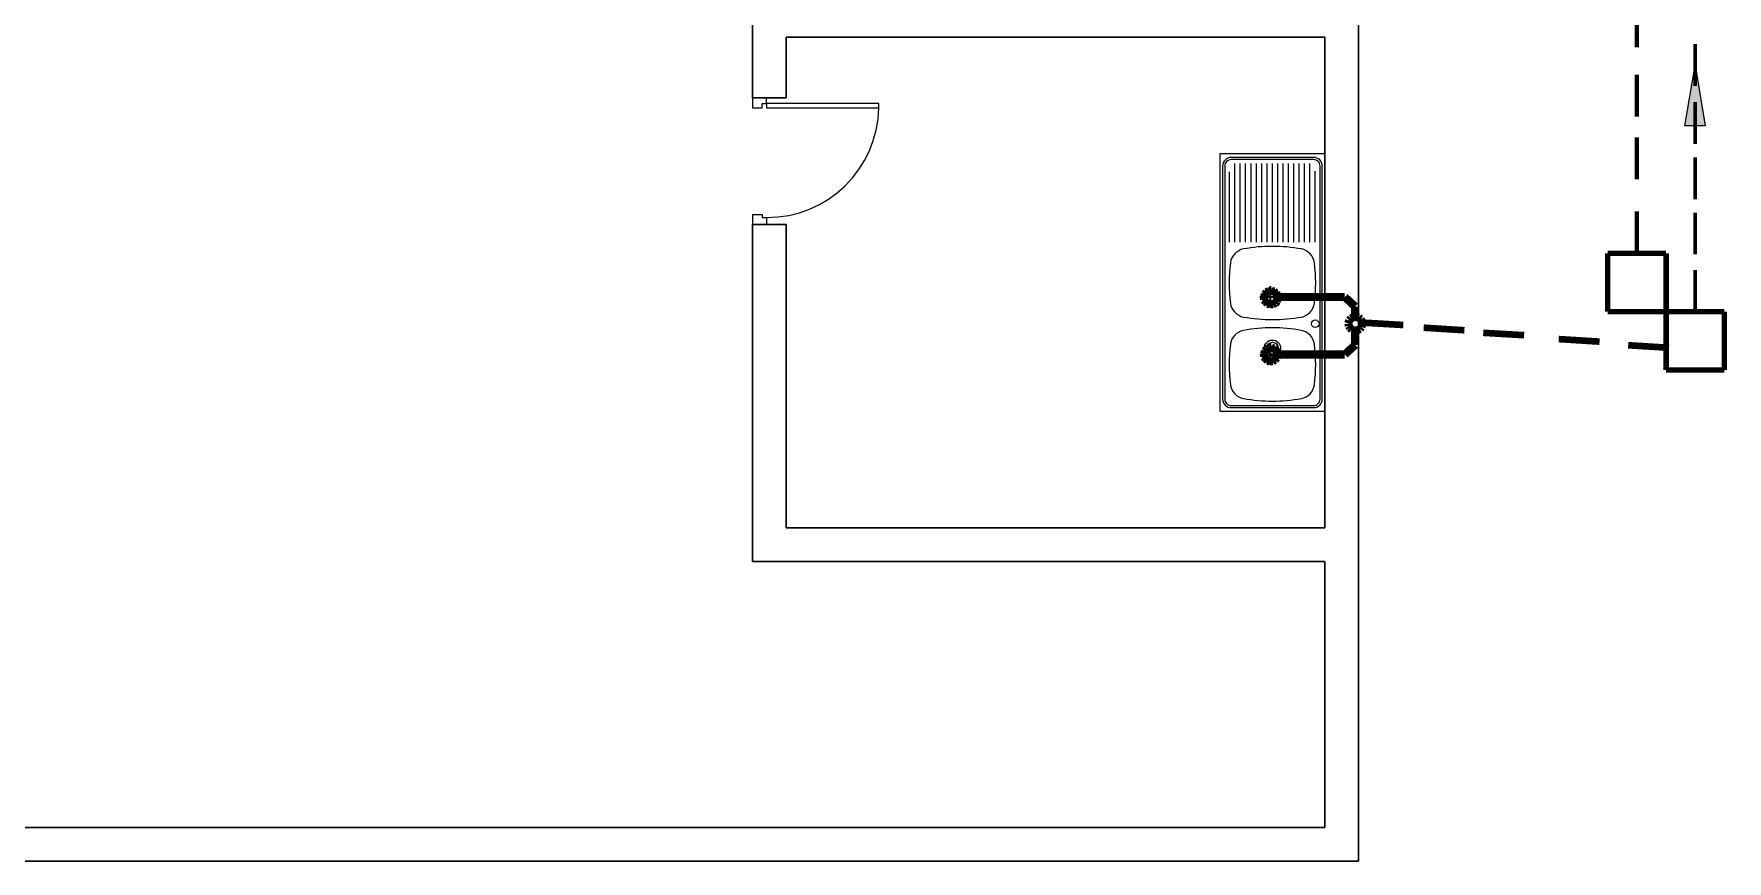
# Model space of a CAD drawing. Header units: millimetres. Extents: x -7698 to 47223, y 0 to 22596.
# Drawn here: x 6650 to 17962, y 0 to 5523 of the extents above; entities that cross this region are included whole.
import ezdxf

# ---------------------------------------------------------------- set-up
doc = ezdxf.new("R2010")
doc.units = ezdxf.units.MM
doc.layers.add('DOORS', color=50, linetype='Continuous')
doc.layers.add('EX-A-FLOR-FIXT', color=250, linetype='Continuous')
for name, color, linetype, lineweight in [('FURNITURE', 50, 'Continuous', 30), ('SWP', 10, 'Continuous', 20), ('WALLS', 80, 'Continuous', 30), ('WWP', 150, 'Continuous', 20)]:
    doc.layers.add(name, color=color, linetype=linetype, lineweight=lineweight)

# ---------------------------------------------------------------- blocks, each defined once
blk = doc.blocks.new('A$C04B7649A')
for p, q in [((462.1, 472.3), (50.6, 472.3)), ((462.1, 500.4), (90.9, 500.4)), ((462.1, 444.1), (50.6, 444.1)), ((462.1, 416), (50.6, 416)), ((462.1, 387.9), (50.6, 387.9)), ((462.1, 359.8), (50.6, 359.8)), ((462.1, 331.7), (50.6, 331.7)), ((462.1, 303.6), (50.6, 303.6)), ((462.1, 275.5), (50.6, 275.5)), ((1319.5, 275.5), (1319.5, 308.5)), ((462.1, 247.4), (50.6, 247.4)), ((462.1, 219.3), (50.6, 219.3)), ((462.1, 191.2), (50.6, 191.2)), ((462.1, 163), (50.6, 163)), ((462.1, 134.9), (50.6, 134.9)), ((462.1, 106.8), (50.6, 106.8)), ((462.1, 78.7), (50.6, 78.7)), ((462.1, 50.6), (93.2, 50.6))]:
    blk.add_line(p, q)
blk.add_lwpolyline([(0, 0), (1349.3, 0), (1349.3, 551), (0, 551)], close=True)
for points in [[(18.6, 491.9), (18.6, 59, 0.414214), (63.5, 14.1), (1285.8, 14.1, 0.414214), (1330.8, 59), (1330.8, 491.9, 0.414214), (1285.8, 536.9), (63.5, 536.9, 0.414214)], [(29.8, 491.9), (29.8, 59, 0.414214), (63.5, 25.3), (1285.8, 25.3, 0.414214), (1319.5, 59), (1319.5, 491.9, 0.414214), (1285.8, 525.7), (63.5, 525.7, 0.414214)], [(570.8, 495.9, 0.326796), (498.4, 427.4, 0.090842), (498.4, 123.5, 0.326796), (570.8, 55.1, 0.063178), (783, 55.1, 0.326796), (855.4, 123.5, 0.090842), (855.4, 427.4, 0.326796), (783, 495.9, 0.063178)], [(998, 495.9, 0.326796), (925.7, 427.4, 0.090842), (925.7, 123.5, 0.326796), (998, 55.1, 0.063178), (1210.3, 55.1, 0.326796), (1282.7, 123.5, 0.090842), (1282.7, 427.4, 0.326796), (1210.3, 495.9, 0.063178)]]:
    blk.add_lwpolyline(points, format="xyb", close=True)
for centre, radius in [((890.5, 500.4), 19.7), ((762.4, 275.5), 42.7), ((762.4, 275.5), 30.9), ((1018.7, 275.5), 42.7), ((1018.7, 275.5), 30.9)]:
    blk.add_circle(centre, radius)

msp = doc.modelspace()

# ---------------------------------------------------------------- hatches: boundary and pattern name
at = {"layer": 'WWP', "linetype": 'Continuous'}
msp.add_hatch(color=256, dxfattribs=at).paths.add_polyline_path([(17816, 4909), (17680, 4909), (17749, 5314), (17816, 4909)])

# ---------------------------------------------------------------- linework, layer by layer
at = {"layer": 'DOORS'}
for p, q in [((11544, 5095), (11450, 5095)), ((11450, 5095), (11450, 5029)), ((11544, 5057), (11544, 5095)), ((11450, 5029), (11516, 5029)), ((11516, 5029), (11516, 5057)), ((11516, 5057), (11544, 5057)), ((11450, 4316), (11516, 4316)), ((11450, 4316), (11450, 4250)), ((11516, 4316), (11516, 4297)), ((11450, 4250), (11544, 4250)), ((11516, 4297), (11544, 4297)), ((11544, 4297), (11544, 4250))]:
    msp.add_line(p, q, dxfattribs=at)
msp.add_lwpolyline([(11544, 5057), (11544, 5029), (12295, 5029), (12295, 5057)], close=True, dxfattribs=at)
msp.add_arc((11550, 5042), 745, 269.5161, 359.0335, dxfattribs=at)
at = {"layer": 'FURNITURE'}
for p, q in [((11450, 5095), (11675, 5095)), ((11450, 4250), (11675, 4250))]:
    msp.add_line(p, q, dxfattribs=at)
msp.add_lwpolyline([(11675, 5500), (11675, 5250), (11675, 5095), (11450, 5095), (11450, 5250), (11450, 5825), (11450, 6060), (11450, 6130)], dxfattribs=at)
at = {"layer": 'SWP'}
for points, const_width in [([(17360, 5433), (17360, 5712)], 28.8), ([(17360, 4971), (17360, 5251)], 28.8), ([(17360, 4552), (17360, 4831)], 28.8), ([(17360, 4057), (17360, 4337)], 28.8), ([(17165, 3668), (17165, 4057)], 36), ([(17165, 4057), (17555, 4057)], 36), ([(17555, 4057), (17555, 3668)], 36), ([(17555, 3668), (17165, 3668)], 36), ([(17555, 3278), (17555, 3668)], 36), ([(17555, 3668), (17944, 3668)], 36), ([(17944, 3668), (17944, 3278)], 36), ([(17944, 3278), (17555, 3278)], 36)]:
    msp.add_lwpolyline(points, dxfattribs=dict(at, const_width=const_width))
at = {"layer": 'WALLS'}
for p, q in [((15500, 14175), (15500, 0)), ((11675, 5500), (15275, 5500)), ((15275, 5500), (15275, 2225)), ((11450, 2000), (11450, 4250)), ((11675, 2225), (11675, 4250)), ((15275, 2225), (11675, 2225)), ((15275, 2000), (11450, 2000)), ((15275, 2000), (15275, 225))]:
    msp.add_line(p, q, dxfattribs=at)
for points in [[(3950, 225), (10500, 225), (15275, 225)], [(0, 0), (10500, 0), (15500, 0)]]:
    msp.add_lwpolyline(points, dxfattribs=at)
at = {"layer": 'WWP'}
for points, const_width in [([(17749, 5454), (17749, 5175)], 23.7), ([(17749, 5067), (17749, 4788)], 23.7), ([(17749, 4698), (17749, 4418)], 23.7), ([(17749, 4329), (17749, 4050)], 23.7), ([(14911, 3695), (14911, 3840)], 12.8), ([(14911, 3695), (14911, 3840)], 12.8), ([(17749, 3947), (17749, 3668)], 23.7), ([(14995, 3766), (14839, 3766)], 12.8), ([(14874, 3785), (14868, 3766)], 54), ([(14868, 3763), (14868, 3747)], 54), ([(14868, 3747), (14879, 3734)], 54), ([(14884, 3798), (14874, 3785)], 54), ([(14860, 3782), (14858, 3771)], 12.8), ([(14858, 3771), (14858, 3761)], 12.8), ([(14858, 3761), (14860, 3750)], 12.8), ([(14879, 3734), (14892, 3721)], 54), ([(14866, 3792), (14860, 3782)], 12.8), ([(14860, 3750), (14866, 3740)], 12.8), ([(14900, 3806), (14884, 3798)], 54), ([(14871, 3800), (14866, 3792)], 12.8), ([(14866, 3740), (14871, 3729)], 12.8), ([(14879, 3808), (14871, 3800)], 12.8), ([(14892, 3721), (14908, 3716)], 54), ([(14871, 3729), (14879, 3724)], 12.8), ([(14879, 3785), (14874, 3769)], 12.8), ([(14874, 3769), (14876, 3753)], 12.8), ([(14882, 3782), (14876, 3766)], 12.8), ([(14876, 3763), (14879, 3750)], 12.8), ([(14876, 3753), (14882, 3740)], 12.8), ([(14887, 3814), (14879, 3808)], 12.8), ([(14887, 3795), (14879, 3785)], 12.8), ([(14879, 3750), (14887, 3737)], 12.8), ([(14919, 3808), (14900, 3806)], 54), ([(14892, 3792), (14882, 3782)], 12.8), ([(14882, 3740), (14895, 3732)], 12.8), ([(14897, 3819), (14887, 3814)], 12.8), ([(14903, 3803), (14887, 3795)], 12.8), ([(14887, 3737), (14897, 3726)], 12.8), ([(14908, 3716), (14927, 3718)], 54), ([(14905, 3800), (14892, 3792)], 12.8), ([(14895, 3732), (14908, 3726)], 12.8), ([(14913, 3822), (14897, 3819)], 12.8), ([(14934, 3803), (14919, 3808)], 54), ([(14913, 3806), (14903, 3803)], 12.8), ([(14921, 3803), (14905, 3800)], 12.8), ([(14927, 3718), (14942, 3726)], 54), ([(14948, 3792), (14934, 3803)], 54), ([(14929, 3819), (14919, 3822)], 12.8), ([(14932, 3800), (14919, 3806)], 12.8), ([(14934, 3798), (14921, 3803)], 12.8), ([(14942, 3726), (14953, 3740)], 54), ([(14924, 3726), (14940, 3734)], 12.8), ([(14958, 3777), (14948, 3792)], 54), ([(14940, 3814), (14929, 3819)], 12.8), ([(14929, 3724), (14942, 3732)], 12.8), ([(14945, 3790), (14932, 3800)], 12.8), ([(14953, 3740), (14958, 3758)], 54), ([(14948, 3787), (14934, 3798)], 12.8), ([(14958, 3758), (14958, 3777)], 54), ([(14958, 3766), (15408, 3766)], 54), ([(14948, 3808), (14940, 3814)], 12.8), ([(14940, 3734), (14948, 3747)], 12.8), ([(14942, 3732), (14950, 3742)], 12.8), ([(14950, 3777), (14945, 3790)], 12.8), ([(14956, 3800), (14948, 3808)], 12.8), ([(14956, 3774), (14948, 3787)], 12.8), ([(14948, 3747), (14953, 3761)], 12.8), ([(14948, 3724), (14956, 3729)], 12.8), ([(14953, 3761), (14950, 3777)], 12.8), ([(14950, 3742), (14956, 3758)], 12.8), ([(14961, 3792), (14956, 3800)], 12.8), ([(14956, 3758), (14956, 3774)], 12.8), ([(14956, 3729), (14961, 3740)], 12.8), ([(14966, 3782), (14961, 3792)], 12.8), ([(14961, 3740), (14966, 3750)], 12.8), ([(14969, 3771), (14966, 3782)], 12.8), ([(14966, 3750), (14969, 3761)], 12.8), ([(14969, 3761), (14969, 3771)], 12.8), ([(15408, 3766), (15477, 3702)], 54), ([(14879, 3724), (14887, 3716)], 12.8), ([(14887, 3716), (14897, 3713)], 12.8), ([(14897, 3726), (14913, 3724)], 12.8), ([(14897, 3713), (14908, 3710)], 12.8), ([(14913, 3726), (14924, 3726)], 12.8), ([(14913, 3724), (14929, 3724)], 12.8), ([(14913, 3710), (14929, 3713)], 12.8), ([(14929, 3713), (14940, 3716)], 12.8), ([(14940, 3716), (14948, 3724)], 12.8), ([(15437, 3610), (15432, 3591)], 54), ([(15450, 3623), (15437, 3610)], 54), ([(15464, 3631), (15450, 3623)], 54), ([(15482, 3634), (15464, 3631)], 54), ([(15477, 3636), (15477, 3702)], 54), ([(15501, 3628), (15482, 3634)], 54), ([(15514, 3618), (15501, 3628)], 54), ([(15522, 3602), (15514, 3618)], 54), ([(15524, 3584), (15522, 3602)], 54), ([(15432, 3589), (15435, 3573)], 54), ([(15435, 3573), (15443, 3560)], 54), ([(15443, 3560), (15456, 3546)], 54), ([(15456, 3546), (15474, 3541)], 54), ([(15474, 3541), (15493, 3544)], 54), ([(15477, 3446), (15477, 3541)], 54), ([(15493, 3544), (15509, 3552)], 54), ([(15509, 3552), (15519, 3565)], 54), ([(15519, 3565), (15524, 3584)], 54), ([(15799, 3579), (15526, 3595)], 44.4), ([(16207, 3544), (15935, 3561)], 44.4), ([(16606, 3511), (16333, 3527)], 44.4), ([(17110, 3468), (16837, 3485)], 44.4), ([(14874, 3404), (14868, 3385)], 54), ([(14868, 3382), (14868, 3366)], 54), ([(14884, 3417), (14874, 3404)], 54), ([(14860, 3398), (14858, 3388)], 12.8), ([(14858, 3388), (14858, 3374)], 12.8), ([(14866, 3409), (14860, 3398)], 12.8), ([(14900, 3425), (14884, 3417)], 54), ([(14871, 3417), (14866, 3409)], 12.8), ([(14879, 3425), (14871, 3417)], 12.8), ([(14879, 3401), (14874, 3385)], 12.8), ([(14879, 3401), (14874, 3385)], 12.8), ([(14887, 3430), (14879, 3425)], 12.8), ([(14887, 3411), (14879, 3401)], 12.8), ([(14887, 3411), (14879, 3401)], 12.8), ([(14919, 3427), (14900, 3425)], 54), ([(14897, 3435), (14887, 3430)], 12.8), ([(14903, 3419), (14887, 3411)], 12.8), ([(14903, 3419), (14887, 3411)], 12.8), ([(14913, 3438), (14897, 3435)], 12.8), ([(14934, 3422), (14919, 3427)], 54), ([(14913, 3422), (14903, 3419)], 12.8), ([(14919, 3422), (14903, 3419)], 12.8), ([(14911, 3456), (14911, 3311)], 12.8), ([(14948, 3411), (14934, 3422)], 54), ([(14929, 3435), (14919, 3438)], 12.8), ([(14932, 3417), (14919, 3422)], 12.8), ([(14932, 3417), (14919, 3422)], 12.8), ([(14958, 3396), (14948, 3411)], 54), ([(14940, 3430), (14929, 3435)], 12.8), ([(14945, 3406), (14932, 3417)], 12.8), ([(14945, 3406), (14932, 3417)], 12.8), ([(14953, 3359), (14958, 3377)], 54), ([(14958, 3377), (14958, 3396)], 54), ([(14958, 3382), (15408, 3382)], 54), ([(14948, 3425), (14940, 3430)], 12.8), ([(14950, 3393), (14945, 3406)], 12.8), ([(14950, 3393), (14945, 3406)], 12.8), ([(14956, 3417), (14948, 3425)], 12.8), ([(14953, 3377), (14950, 3393)], 12.8), ([(14953, 3377), (14950, 3393)], 12.8), ([(14961, 3409), (14956, 3417)], 12.8), ([(14966, 3398), (14961, 3409)], 12.8), ([(14969, 3388), (14966, 3398)], 12.8), ([(14969, 3374), (14969, 3388)], 12.8), ([(15477, 3446), (15408, 3382)], 54), ([(17574, 3427), (17301, 3444)], 44.4), ([(14995, 3382), (14839, 3382)], 12.8), ([(14868, 3366), (14879, 3353)], 54), ([(14858, 3374), (14860, 3364)], 12.8), ([(14879, 3353), (14892, 3340)], 54), ([(14860, 3364), (14866, 3356)], 12.8), ([(14866, 3356), (14871, 3345)], 12.8), ([(14892, 3340), (14908, 3335)], 54), ([(14871, 3345), (14879, 3337)], 12.8), ([(14874, 3385), (14876, 3369)], 12.8), ([(14874, 3382), (14876, 3369)], 12.8), ([(14876, 3369), (14882, 3356)], 12.8), ([(14876, 3369), (14882, 3356)], 12.8), ([(14879, 3337), (14887, 3332)], 12.8), ([(14882, 3356), (14895, 3345)], 12.8), ([(14882, 3356), (14895, 3345)], 12.8), ([(14887, 3332), (14897, 3329)], 12.8), ([(14908, 3335), (14927, 3337)], 54), ([(14895, 3345), (14908, 3343)], 12.8), ([(14895, 3345), (14908, 3343)], 12.8), ([(14897, 3329), (14908, 3327)], 12.8), ([(14927, 3337), (14942, 3345)], 54), ([(14908, 3343), (14924, 3343)], 12.8), ([(14913, 3343), (14924, 3343)], 12.8), ([(14913, 3327), (14929, 3329)], 12.8), ([(14942, 3345), (14953, 3359)], 54), ([(14924, 3343), (14940, 3351)], 12.8), ([(14924, 3343), (14940, 3351)], 12.8), ([(14929, 3329), (14940, 3332)], 12.8), ([(14940, 3351), (14948, 3361)], 12.8), ([(14940, 3351), (14948, 3361)], 12.8), ([(14940, 3332), (14948, 3337)], 12.8), ([(14948, 3361), (14953, 3377)], 12.8), ([(14948, 3361), (14953, 3377)], 12.8), ([(14948, 3337), (14956, 3345)], 12.8), ([(14956, 3345), (14961, 3356)], 12.8), ([(14961, 3356), (14966, 3364)], 12.8), ([(14966, 3364), (14969, 3374)], 12.8)]:
    msp.add_lwpolyline(points, dxfattribs=dict(at, const_width=const_width))
for points in [[(17680, 4909), (17749, 5314)], [(17749, 5314), (17816, 4909)], [(17816, 4909), (17680, 4909)]]:
    msp.add_lwpolyline(points, dxfattribs=at)

# ---------------------------------------------------------------- block references
at = {"layer": 'EX-A-FLOR-FIXT', "xscale": 1.272727272727273, "yscale": 1.272727272727273, "zscale": 1.272727272727273, "rotation": 270}
msp.add_blockref('A$C04B7649A', (14574, 4721), dxfattribs=at)

doc.saveas('drawing.dxf')
